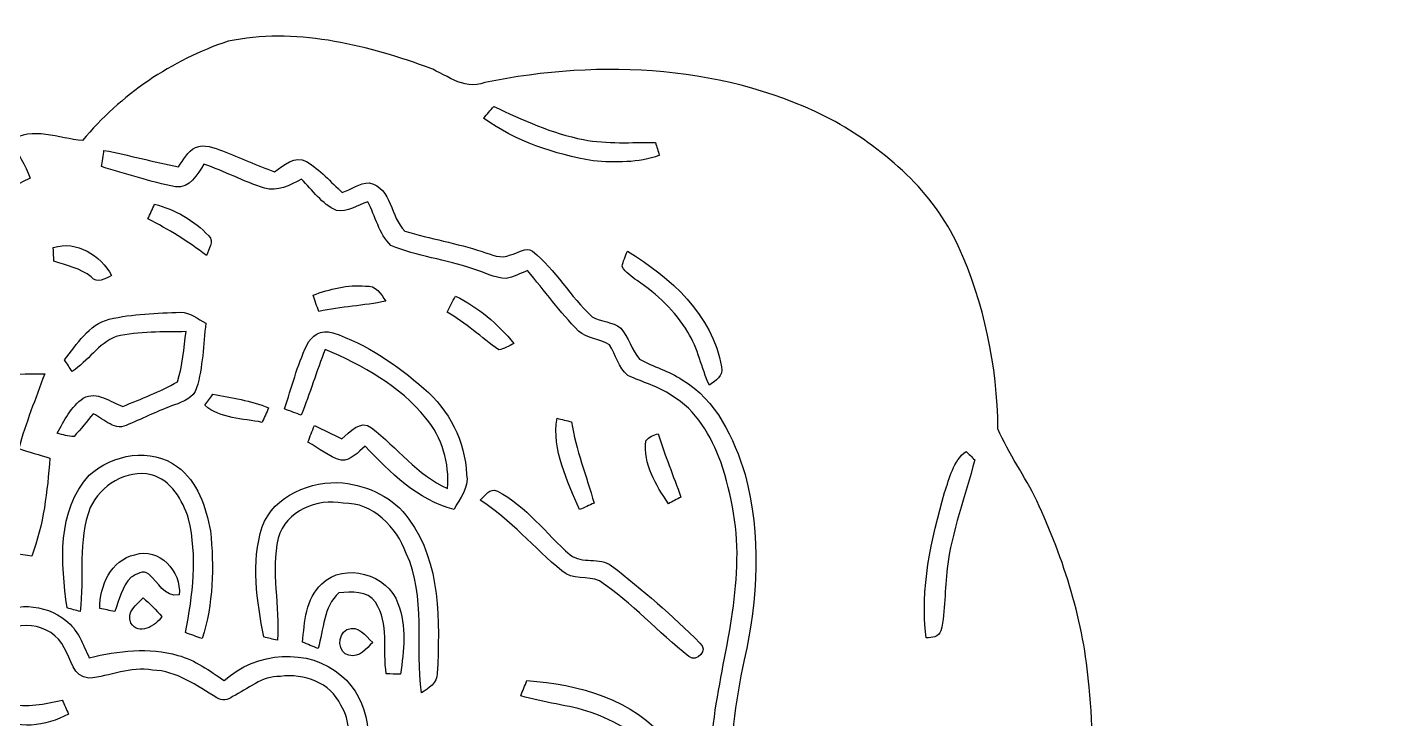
# Model space of a CAD drawing. Header units: centimetres. Extents: x -14.2 to 14.1, y -16 to 16.1.
# Drawn here: x -4.26 to 14.14, y 6.83 to 16.11 of the extents above; entities that cross this region are included whole.
import ezdxf

# ---------------------------------------------------------------- set-up
doc = ezdxf.new("R2010")
doc.units = ezdxf.units.CM
doc.header["$MEASUREMENT"] = 0
doc.layers.add('Camada 1', color=7, linetype='Continuous')

msp = doc.modelspace()

# ---------------------------------------------------------------- linework, layer by layer
at = {"layer": 'Camada 1', "color": 156}
for points, knots in [([(-1.56598, 15.92192), (-0.67663, 16.10819), (0.24483, 15.88241), (1.08373, 15.58431), (1.08373, 15.58431), (1.34867, 15.49859), (1.58432, 15.24952), (1.88242, 15.36876), (1.88242, 15.36876), (3.45123, 15.68521), (5.15479, 15.60618), (6.58742, 14.84242), (6.58742, 14.84242), (7.27216, 14.45048), (7.90187, 13.90297), (8.23807, 13.1759), (8.23807, 13.1759), (8.58943, 12.40649), (8.76265, 11.563), (8.77252, 10.71915), (8.77252, 10.71915), (8.91046, 10.37907), (9.13624, 10.0838), (9.29217, 9.75184), (9.29217, 9.75184), (9.66188, 8.96373), (9.92611, 8.11918), (9.99631, 7.24817), (9.99631, 7.24817), (10.11343, 6.12069), (9.95398, 4.98087), (9.6587, 3.89184), (9.6587, 3.89184), (9.51971, 3.38032), (9.25689, 2.91112), (8.94503, 2.48532), (8.94503, 2.48532), (8.6868, 2.12584), (8.62118, 1.68028), (8.50124, 1.26471), (8.50124, 1.26471), (8.47055, 1.15852), (8.47231, 1.0474), (8.48783, 0.93839), (8.48783, 0.93839), (9.01629, 0.9204), (9.6714, 1.03046), (10.06228, 0.57291), (10.06228, 0.57291), (10.03794, 0.42439), (9.96033, 0.29104), (9.92293, 0.1457), (9.92293, 0.1457), (10.17058, -0.10971), (10.43587, -0.35913), (10.62002, -0.6664), (10.62002, -0.6664), (10.70328, -0.82621), (10.43869, -0.88089), (10.36496, -0.97931), (10.36496, -0.97931), (10.4461, -1.24672), (10.65389, -1.46544), (10.70469, -1.74166), (10.70469, -1.74166), (10.63907, -1.86584), (10.49091, -1.91946), (10.42035, -2.038), (10.42035, -2.038), (10.39424, -2.2673), (10.39072, -2.50049), (10.36108, -2.7305), (10.36108, -2.7305), (10.63237, -2.96192), (10.91882, -3.18206), (11.14742, -3.45899), (11.14742, -3.45899), (11.41024, -3.76943), (11.61203, -4.12397), (11.8364, -4.46158), (11.8364, -4.46158), (12.59664, -4.46687), (13.35722, -4.45347), (14.11746, -4.47005), (14.11746, -4.47005), (14.13863, -8.29733), (14.13122, -12.12462), (14.12134, -15.95191), (14.12134, -15.95191), (11.23103, -15.97836), (8.34072, -15.95579), (5.45042, -15.96319), (5.45042, -15.96319), (-1.07209, -15.95826), (-7.59495, -15.97307), (-14.11746, -15.95579), (-14.11746, -15.95579), (-14.1545, -15.13522), (-14.10476, -14.31502), (-14.10123, -13.49481), (-14.10123, -13.49481), (-14.18661, -12.10733), (-14.06737, -10.71845), (-14.1291, -9.33097), (-14.1291, -9.33097), (-14.12381, -7.71208), (-14.13898, -6.09283), (-14.12064, -4.47393), (-14.12064, -4.47393), (-13.38227, -4.44465), (-12.6432, -4.48169), (-11.90519, -4.45982), (-11.90519, -4.45982), (-11.75385, -4.451), (-11.73551, -4.25062), (-11.69211, -4.14655), (-11.69211, -4.14655), (-11.30053, -2.79647), (-10.58616, -1.45732), (-9.37119, -0.68439), (-9.37119, -0.68439), (-9.40858, -0.27517), (-9.32921, 0.14358), (-9.41493, 0.54645), (-9.41493, 0.54645), (-9.61425, 0.50447), (-9.79029, 0.40217), (-9.97232, 0.31679), (-9.97232, 0.31679), (-10.07886, 0.50624), (-10.12119, 0.72214), (-10.14518, 0.93592), (-10.14518, 0.93592), (-10.22703, 1.69439), (-10.21115, 2.46027), (-10.09968, 3.21486), (-10.09968, 3.21486), (-10.28876, 3.27413), (-10.48844, 3.27625), (-10.68388, 3.29777), (-10.68388, 3.29777), (-10.7248, 3.93559), (-10.51736, 4.56283), (-10.24714, 5.13256), (-10.24714, 5.13256), (-10.06581, 5.53226), (-9.73173, 5.83106), (-9.50948, 6.2043), (-9.50948, 6.2043), (-9.6647, 6.2798), (-9.83051, 6.34012), (-9.9628, 6.45478), (-9.9628, 6.45478), (-9.58391, 7.01781), (-8.95773, 7.34483), (-8.35448, 7.61436), (-8.35448, 7.61436), (-8.13858, 7.70819), (-7.90787, 7.75935), (-7.68491, 7.83202), (-7.68491, 7.83202), (-7.57484, 7.86165), (-7.54486, 7.98089), (-7.50464, 8.07226), (-7.50464, 8.07226), (-7.42633, 8.25077), (-7.32614, 8.45185), (-7.11165, 8.48995), (-7.11165, 8.48995), (-7.06508, 8.32979), (-7.04427, 8.16116), (-6.979, 8.00664), (-6.979, 8.00664), (-6.95713, 7.94738), (-6.8894, 7.9248), (-6.83119, 7.92021), (-6.83119, 7.92021), (-6.56343, 8.1347), (-6.36799, 8.42574), (-6.09106, 8.63071), (-6.09106, 8.63071), (-5.81484, 8.83532), (-5.51568, 9.03746), (-5.16396, 9.07556), (-5.16396, 9.07556), (-4.84117, 9.10484), (-4.51979, 9.04946), (-4.20053, 9.00747), (-4.20053, 9.00747), (-4.04424, 9.42763), (-3.98921, 9.87919), (-3.95958, 10.32404), (-3.95958, 10.32404), (-4.09857, 10.36779), (-4.23933, 10.40447), (-4.37621, 10.45351), (-4.37621, 10.45351), (-4.28166, 10.79394), (-4.14973, 11.12238), (-4.02802, 11.45399), (-4.02802, 11.45399), (-4.49368, 11.48045), (-4.94559, 11.37073), (-5.38127, 11.21869), (-5.38127, 11.21869), (-5.29872, 11.75879), (-4.99992, 12.24245), (-4.62245, 12.62839), (-4.62245, 12.62839), (-4.80554, 12.75433), (-5.03555, 12.74904), (-5.24863, 12.73351), (-5.24863, 12.73351), (-5.09341, 13.28773), (-4.78014, 13.85182), (-4.22487, 14.08148), (-4.22487, 14.08148), (-4.28449, 14.26245), (-4.39032, 14.4212), (-4.48381, 14.58489), (-4.48381, 14.58489), (-4.19876, 14.78492), (-3.83434, 14.61276), (-3.52002, 14.58842), (-3.52002, 14.58842), (-3.01096, 15.20296), (-2.32339, 15.67145), (-1.56598, 15.92192), (-1.56598, 15.92192), (-1.56598, 15.92192), (-1.56598, 15.92192), (-1.56598, 15.92192)], [0, 0, 0, 0, 0.01694915, 0.01694915, 0.01694915, 0.01694915, 0.03389831, 0.03389831, 0.03389831, 0.03389831, 0.05084746, 0.05084746, 0.05084746, 0.05084746, 0.06779661, 0.06779661, 0.06779661, 0.06779661, 0.08474576, 0.08474576, 0.08474576, 0.08474576, 0.10169492, 0.10169492, 0.10169492, 0.10169492, 0.11864407, 0.11864407, 0.11864407, 0.11864407, 0.13559322, 0.13559322, 0.13559322, 0.13559322, 0.15254237, 0.15254237, 0.15254237, 0.15254237, 0.16949153, 0.16949153, 0.16949153, 0.16949153, 0.18644068, 0.18644068, 0.18644068, 0.18644068, 0.20338983, 0.20338983, 0.20338983, 0.20338983, 0.22033898, 0.22033898, 0.22033898, 0.22033898, 0.23728814, 0.23728814, 0.23728814, 0.23728814, 0.25423729, 0.25423729, 0.25423729, 0.25423729, 0.27118644, 0.27118644, 0.27118644, 0.27118644, 0.28813559, 0.28813559, 0.28813559, 0.28813559, 0.30508475, 0.30508475, 0.30508475, 0.30508475, 0.3220339, 0.3220339, 0.3220339, 0.3220339, 0.33898305, 0.33898305, 0.33898305, 0.33898305, 0.3559322, 0.3559322, 0.3559322, 0.3559322, 0.37288136, 0.37288136, 0.37288136, 0.37288136, 0.38983051, 0.38983051, 0.38983051, 0.38983051, 0.40677966, 0.40677966, 0.40677966, 0.40677966, 0.42372881, 0.42372881, 0.42372881, 0.42372881, 0.44067797, 0.44067797, 0.44067797, 0.44067797, 0.45762712, 0.45762712, 0.45762712, 0.45762712, 0.47457627, 0.47457627, 0.47457627, 0.47457627, 0.49152542, 0.49152542, 0.49152542, 0.49152542, 0.50847458, 0.50847458, 0.50847458, 0.50847458, 0.52542373, 0.52542373, 0.52542373, 0.52542373, 0.54237288, 0.54237288, 0.54237288, 0.54237288, 0.55932203, 0.55932203, 0.55932203, 0.55932203, 0.57627119, 0.57627119, 0.57627119, 0.57627119, 0.59322034, 0.59322034, 0.59322034, 0.59322034, 0.61016949, 0.61016949, 0.61016949, 0.61016949, 0.62711864, 0.62711864, 0.62711864, 0.62711864, 0.6440678, 0.6440678, 0.6440678, 0.6440678, 0.66101695, 0.66101695, 0.66101695, 0.66101695, 0.6779661, 0.6779661, 0.6779661, 0.6779661, 0.69491525, 0.69491525, 0.69491525, 0.69491525, 0.71186441, 0.71186441, 0.71186441, 0.71186441, 0.72881356, 0.72881356, 0.72881356, 0.72881356, 0.74576271, 0.74576271, 0.74576271, 0.74576271, 0.76271186, 0.76271186, 0.76271186, 0.76271186, 0.77966102, 0.77966102, 0.77966102, 0.77966102, 0.79661017, 0.79661017, 0.79661017, 0.79661017, 0.81355932, 0.81355932, 0.81355932, 0.81355932, 0.83050847, 0.83050847, 0.83050847, 0.83050847, 0.84745763, 0.84745763, 0.84745763, 0.84745763, 0.86440678, 0.86440678, 0.86440678, 0.86440678, 0.88135593, 0.88135593, 0.88135593, 0.88135593, 0.89830508, 0.89830508, 0.89830508, 0.89830508, 0.91525424, 0.91525424, 0.91525424, 0.91525424, 0.93220339, 0.93220339, 0.93220339, 0.93220339, 0.94915254, 0.94915254, 0.94915254, 0.94915254, 0.96610169, 0.96610169, 0.96610169, 0.96610169, 1, 1, 1, 1]), ([(2.00166, 15.04668), (1.95615, 14.99411), (1.911, 14.9412), (1.86619, 14.88828), (1.86619, 14.88828), (2.29941, 14.57678), (2.81658, 14.40568), (3.33834, 14.31502), (3.33834, 14.31502), (3.63361, 14.29279), (3.94406, 14.28609), (4.22663, 14.39016), (4.22663, 14.39016), (4.20864, 14.44766), (4.191, 14.50481), (4.17336, 14.56231), (4.17336, 14.56231), (3.85092, 14.5669), (3.52496, 14.53727), (3.20675, 14.60218), (3.20675, 14.60218), (2.78271, 14.68226), (2.38936, 14.86429), (2.00166, 15.04668), (2.00166, 15.04668), (2.00166, 15.04668), (2.00166, 15.04668), (2.00166, 15.04668)], [0, 0, 0, 0, 0.125, 0.125, 0.125, 0.125, 0.25, 0.25, 0.25, 0.25, 0.375, 0.375, 0.375, 0.375, 0.5, 0.5, 0.5, 0.5, 0.625, 0.625, 0.625, 0.625, 0.75, 0.75, 0.75, 0.75, 1, 1, 1, 1]), ([(-2.00484, 14.49423), (-2.11102, 14.44061), (-2.16676, 14.32913), (-2.23026, 14.23458), (-2.23026, 14.23458), (-2.56611, 14.30091), (-2.89595, 14.39333), (-3.2318, 14.45719), (-3.2318, 14.45719), (-3.23956, 14.40251), (-3.25543, 14.29314), (-3.26319, 14.23846), (-3.26319, 14.23846), (-2.93511, 14.13827), (-2.60668, 14.03421), (-2.27048, 13.96647), (-2.27048, 13.96647), (-2.07821, 13.94284), (-1.97838, 14.13475), (-1.89054, 14.27057), (-1.89054, 14.27057), (-1.61431, 14.17779), (-1.35573, 14.03879), (-1.07809, 13.95024), (-1.07809, 13.95024), (-0.90029, 13.89309), (-0.73237, 13.99187), (-0.58032, 14.06984), (-0.58032, 14.06984), (-0.42898, 13.92626), (-0.30868, 13.73329), (-0.11077, 13.64862), (-0.11077, 13.64862), (0.03739, 13.61863), (0.17321, 13.72411), (0.31044, 13.76715), (0.31044, 13.76715), (0.41381, 13.57277), (0.45896, 13.33712), (0.62124, 13.18048), (0.62124, 13.18048), (0.97049, 13.02667), (1.36137, 12.99704), (1.71944, 12.86545), (1.71944, 12.86545), (1.86761, 12.82382), (2.01048, 12.74198), (2.16747, 12.73492), (2.16747, 12.73492), (2.2673, 12.75786), (2.36079, 12.80407), (2.45639, 12.84146), (2.45639, 12.84146), (2.68393, 12.57088), (2.89137, 12.28266), (3.13902, 12.02937), (3.13902, 12.02937), (3.25579, 11.92671), (3.42829, 11.92706), (3.55565, 11.84487), (3.55565, 11.84487), (3.64455, 11.71116), (3.67277, 11.53901), (3.80436, 11.43388), (3.80436, 11.43388), (3.99768, 11.34039), (4.21358, 11.29101), (4.38997, 11.16259), (4.38997, 11.16259), (4.72264, 10.97386), (4.91949, 10.61896), (5.05143, 10.27183), (5.05143, 10.27183), (5.20136, 9.8231), (5.28814, 9.34791), (5.26486, 8.87342), (5.26486, 8.87342), (5.2391, 7.92127), (4.88068, 7.00828), (4.91949, 6.05049), (4.91949, 6.05049), (4.94101, 5.0613), (4.97417, 4.03472), (5.36469, 3.10903), (5.36469, 3.10903), (5.75769, 2.12161), (6.34859, 1.20721), (7.10636, 0.46038), (7.10636, 0.46038), (7.15821, 0.51188), (7.21007, 0.56374), (7.26228, 0.61524), (7.26228, 0.61524), (7.00123, 0.94686), (6.71266, 1.25695), (6.47771, 1.60831), (6.47771, 1.60831), (5.95524, 2.37349), (5.48534, 3.20569), (5.32694, 4.12962), (5.32694, 4.12962), (5.11492, 5.28038), (5.10928, 6.47206), (5.36575, 7.61612), (5.36575, 7.61612), (5.54884, 8.43139), (5.59329, 9.29217), (5.37739, 10.10567), (5.37739, 10.10567), (5.22393, 10.59321), (4.99286, 11.10509), (4.53178, 11.37391), (4.53178, 11.37391), (4.3561, 11.49597), (4.14373, 11.54712), (3.96064, 11.65296), (3.96064, 11.65296), (3.85551, 11.77784), (3.81247, 11.944), (3.70875, 12.06959), (3.70875, 12.06959), (3.59692, 12.15637), (3.44382, 12.15496), (3.3214, 12.22093), (3.3214, 12.22093), (3.03001, 12.49221), (2.83704, 12.85557), (2.5206, 13.10111), (2.5206, 13.10111), (2.43311, 13.17096), (2.32128, 13.07006), (2.22744, 13.05384), (2.22744, 13.05384), (2.10079, 12.99034), (1.96885, 13.06054), (1.84644, 13.09652), (1.84644, 13.09652), (1.50671, 13.21153), (1.15041, 13.26727), (0.80892, 13.37239), (0.80892, 13.37239), (0.60784, 13.55937), (0.64488, 13.9506), (0.3302, 14.02115), (0.3302, 14.02115), (0.19967, 14.01727), (0.08678, 13.93578), (-0.0314, 13.88921), (-0.0314, 13.88921), (-0.18733, 14.03244), (-0.32914, 14.19648), (-0.51047, 14.30726), (-0.51047, 14.30726), (-0.6671, 14.39298), (-0.81915, 14.25328), (-0.94156, 14.16932), (-0.94156, 14.16932), (-1.17687, 14.25575), (-1.40511, 14.35982), (-1.63936, 14.44907), (-1.63936, 14.44907), (-1.7526, 14.48752), (-1.88524, 14.54891), (-2.00484, 14.49423), (-2.00484, 14.49423), (-2.00484, 14.49423), (-2.00484, 14.49423), (-2.00484, 14.49423)], [0, 0, 0, 0, 0.02325581, 0.02325581, 0.02325581, 0.02325581, 0.04651163, 0.04651163, 0.04651163, 0.04651163, 0.06976744, 0.06976744, 0.06976744, 0.06976744, 0.09302326, 0.09302326, 0.09302326, 0.09302326, 0.11627907, 0.11627907, 0.11627907, 0.11627907, 0.13953488, 0.13953488, 0.13953488, 0.13953488, 0.1627907, 0.1627907, 0.1627907, 0.1627907, 0.18604651, 0.18604651, 0.18604651, 0.18604651, 0.20930233, 0.20930233, 0.20930233, 0.20930233, 0.23255814, 0.23255814, 0.23255814, 0.23255814, 0.25581395, 0.25581395, 0.25581395, 0.25581395, 0.27906977, 0.27906977, 0.27906977, 0.27906977, 0.30232558, 0.30232558, 0.30232558, 0.30232558, 0.3255814, 0.3255814, 0.3255814, 0.3255814, 0.34883721, 0.34883721, 0.34883721, 0.34883721, 0.37209302, 0.37209302, 0.37209302, 0.37209302, 0.39534884, 0.39534884, 0.39534884, 0.39534884, 0.41860465, 0.41860465, 0.41860465, 0.41860465, 0.44186047, 0.44186047, 0.44186047, 0.44186047, 0.46511628, 0.46511628, 0.46511628, 0.46511628, 0.48837209, 0.48837209, 0.48837209, 0.48837209, 0.51162791, 0.51162791, 0.51162791, 0.51162791, 0.53488372, 0.53488372, 0.53488372, 0.53488372, 0.55813953, 0.55813953, 0.55813953, 0.55813953, 0.58139535, 0.58139535, 0.58139535, 0.58139535, 0.60465116, 0.60465116, 0.60465116, 0.60465116, 0.62790698, 0.62790698, 0.62790698, 0.62790698, 0.65116279, 0.65116279, 0.65116279, 0.65116279, 0.6744186, 0.6744186, 0.6744186, 0.6744186, 0.69767442, 0.69767442, 0.69767442, 0.69767442, 0.72093023, 0.72093023, 0.72093023, 0.72093023, 0.74418605, 0.74418605, 0.74418605, 0.74418605, 0.76744186, 0.76744186, 0.76744186, 0.76744186, 0.79069767, 0.79069767, 0.79069767, 0.79069767, 0.81395349, 0.81395349, 0.81395349, 0.81395349, 0.8372093, 0.8372093, 0.8372093, 0.8372093, 0.86046512, 0.86046512, 0.86046512, 0.86046512, 0.88372093, 0.88372093, 0.88372093, 0.88372093, 0.90697674, 0.90697674, 0.90697674, 0.90697674, 0.93023256, 0.93023256, 0.93023256, 0.93023256, 0.95348837, 0.95348837, 0.95348837, 0.95348837, 1, 1, 1, 1]), ([(-2.55199, 13.73329), (-2.58233, 13.66802), (-2.61267, 13.60276), (-2.64125, 13.53679), (-2.64125, 13.53679), (-2.36502, 13.39744), (-2.10256, 13.23269), (-1.85596, 13.04572), (-1.85596, 13.04572), (-1.83092, 13.12862), (-1.74025, 13.23446), (-1.82527, 13.30854), (-1.82527, 13.30854), (-2.02001, 13.51562), (-2.27648, 13.66379), (-2.55199, 13.73329), (-2.55199, 13.73329), (-2.55199, 13.73329), (-2.55199, 13.73329), (-2.55199, 13.73329)], [0, 0, 0, 0, 0.16666667, 0.16666667, 0.16666667, 0.16666667, 0.33333333, 0.33333333, 0.33333333, 0.33333333, 0.5, 0.5, 0.5, 0.5, 0.66666667, 0.66666667, 0.66666667, 0.66666667, 1, 1, 1, 1]), ([(-3.91372, 13.15367), (-3.9116, 13.10711), (-3.90701, 13.01362), (-3.9049, 12.96705), (-3.9049, 12.96705), (-3.73168, 12.91061), (-3.54894, 12.87392), (-3.40254, 12.75715), (-3.40254, 12.75715), (-3.31999, 12.65978), (-3.21733, 12.73422), (-3.12984, 12.77408), (-3.12984, 12.77408), (-3.27942, 13.05066), (-3.59198, 13.24716), (-3.91372, 13.15367), (-3.91372, 13.15367), (-3.91372, 13.15367), (-3.91372, 13.15367), (-3.91372, 13.15367)], [0, 0, 0, 0, 0.16666667, 0.16666667, 0.16666667, 0.16666667, 0.33333333, 0.33333333, 0.33333333, 0.33333333, 0.5, 0.5, 0.5, 0.5, 0.66666667, 0.66666667, 0.66666667, 0.66666667, 1, 1, 1, 1]), ([(3.72604, 12.89544), (3.77331, 12.81536), (3.85304, 12.76315), (3.92606, 12.70882), (3.92606, 12.70882), (4.19559, 12.52573), (4.44077, 12.29713), (4.60692, 12.01455), (4.60692, 12.01455), (4.74804, 11.79689), (4.78719, 11.53442), (4.89691, 11.30194), (4.89691, 11.30194), (4.97417, 11.36262), (5.09517, 11.42929), (5.05954, 11.54818), (5.05954, 11.54818), (4.94347, 12.24386), (4.37339, 12.75644), (3.79589, 13.10252), (3.79589, 13.10252), (3.76908, 13.03479), (3.73803, 12.96776), (3.72604, 12.89544), (3.72604, 12.89544), (3.72604, 12.89544), (3.72604, 12.89544), (3.72604, 12.89544)], [0, 0, 0, 0, 0.125, 0.125, 0.125, 0.125, 0.25, 0.25, 0.25, 0.25, 0.375, 0.375, 0.375, 0.375, 0.5, 0.5, 0.5, 0.5, 0.625, 0.625, 0.625, 0.625, 0.75, 0.75, 0.75, 0.75, 1, 1, 1, 1]), ([(-0.4251, 12.51232), (-0.3997, 12.43894), (-0.37324, 12.36557), (-0.34466, 12.29325), (-0.34466, 12.29325), (-0.04904, 12.36098), (0.25682, 12.36627), (0.5528, 12.43365), (0.5528, 12.43365), (0.48436, 12.52502), (0.42369, 12.65167), (0.28081, 12.63262), (0.28081, 12.63262), (0.04092, 12.65767), (-0.20073, 12.59346), (-0.4251, 12.51232), (-0.4251, 12.51232), (-0.4251, 12.51232), (-0.4251, 12.51232), (-0.4251, 12.51232)], [0, 0, 0, 0, 0.16666667, 0.16666667, 0.16666667, 0.16666667, 0.33333333, 0.33333333, 0.33333333, 0.33333333, 0.5, 0.5, 0.5, 0.5, 0.66666667, 0.66666667, 0.66666667, 0.66666667, 1, 1, 1, 1]), ([(1.37548, 12.28443), (1.62595, 12.14155), (1.83586, 11.94329), (2.06939, 11.77713), (2.06939, 11.77713), (2.14066, 11.79266), (2.20451, 11.8297), (2.27013, 11.86145), (2.27013, 11.86145), (2.06057, 12.12885), (1.79388, 12.3504), (1.48802, 12.49927), (1.48802, 12.49927), (1.44815, 12.42907), (1.41041, 12.35745), (1.37548, 12.28443), (1.37548, 12.28443), (1.37548, 12.28443), (1.37548, 12.28443), (1.37548, 12.28443)], [0, 0, 0, 0, 0.16666667, 0.16666667, 0.16666667, 0.16666667, 0.33333333, 0.33333333, 0.33333333, 0.33333333, 0.5, 0.5, 0.5, 0.5, 0.66666667, 0.66666667, 0.66666667, 0.66666667, 1, 1, 1, 1]), ([(-3.16124, 12.18988), (-3.43994, 12.11545), (-3.5941, 11.85333), (-3.76132, 11.64167), (-3.76132, 11.64167), (-3.7271, 11.59016), (-3.69323, 11.53866), (-3.65901, 11.4868), (-3.65901, 11.4868), (-3.44734, 11.62509), (-3.30694, 11.86568), (-3.06599, 11.95634), (-3.06599, 11.95634), (-2.75978, 12.02866), (-2.44158, 12.01737), (-2.12866, 12.02267), (-2.12866, 12.02267), (-2.15971, 11.79759), (-2.17276, 11.56582), (-2.24649, 11.34957), (-2.24649, 11.34957), (-2.4765, 11.21304), (-2.73403, 11.12203), (-2.97956, 11.0169), (-2.97956, 11.0169), (-3.14678, 11.07546), (-3.32458, 11.22998), (-3.51049, 11.13014), (-3.51049, 11.13014), (-3.67171, 11.01443), (-3.76837, 10.82887), (-3.86009, 10.65671), (-3.86009, 10.65671), (-3.78566, 10.63907), (-3.71087, 10.61473), (-3.63326, 10.61544), (-3.63326, 10.61544), (-3.5433, 10.71351), (-3.45863, 10.81581), (-3.37503, 10.91918), (-3.37503, 10.91918), (-3.22721, 10.84721), (-3.08151, 10.67223), (-2.89913, 10.77807), (-2.89913, 10.77807), (-2.69452, 10.86379), (-2.4952, 10.96292), (-2.286, 11.03806), (-2.286, 11.03806), (-2.1717, 11.08181), (-2.02459, 11.13226), (-1.98755, 11.26561), (-1.98755, 11.26561), (-1.90571, 11.54818), (-1.89371, 11.84557), (-1.86584, 12.13661), (-1.86584, 12.13661), (-1.97556, 12.18741), (-2.07433, 12.28478), (-2.20204, 12.28196), (-2.20204, 12.28196), (-2.52307, 12.27208), (-2.84692, 12.25973), (-3.16124, 12.18988), (-3.16124, 12.18988), (-3.16124, 12.18988), (-3.16124, 12.18988), (-3.16124, 12.18988)], [0, 0, 0, 0, 0.05555556, 0.05555556, 0.05555556, 0.05555556, 0.11111111, 0.11111111, 0.11111111, 0.11111111, 0.16666667, 0.16666667, 0.16666667, 0.16666667, 0.22222222, 0.22222222, 0.22222222, 0.22222222, 0.27777778, 0.27777778, 0.27777778, 0.27777778, 0.33333333, 0.33333333, 0.33333333, 0.33333333, 0.38888889, 0.38888889, 0.38888889, 0.38888889, 0.44444444, 0.44444444, 0.44444444, 0.44444444, 0.5, 0.5, 0.5, 0.5, 0.55555556, 0.55555556, 0.55555556, 0.55555556, 0.61111111, 0.61111111, 0.61111111, 0.61111111, 0.66666667, 0.66666667, 0.66666667, 0.66666667, 0.72222222, 0.72222222, 0.72222222, 0.72222222, 0.77777778, 0.77777778, 0.77777778, 0.77777778, 0.83333333, 0.83333333, 0.83333333, 0.83333333, 0.88888889, 0.88888889, 0.88888889, 0.88888889, 1, 1, 1, 1]), ([(-0.50976, 11.8364), (-0.63888, 11.56406), (-0.71226, 11.26949), (-0.80751, 10.98444), (-0.80751, 10.98444), (-0.73378, 10.95516), (-0.65899, 10.92729), (-0.58349, 10.90119), (-0.58349, 10.90119), (-0.46673, 11.19223), (-0.37571, 11.49279), (-0.2607, 11.78419), (-0.2607, 11.78419), (0.24059, 11.56617), (0.74366, 11.2963), (1.08973, 10.86062), (1.08973, 10.86062), (1.31022, 10.60238), (1.40864, 10.25419), (1.38148, 9.91729), (1.38148, 9.91729), (0.97367, 10.09791), (0.70309, 10.46409), (0.36089, 10.73256), (0.36089, 10.73256), (0.21202, 10.84368), (0.06738, 10.67329), (-0.03739, 10.58086), (-0.03739, 10.58086), (-0.16051, 10.64225), (-0.28152, 10.70504), (-0.4064, 10.76149), (-0.4064, 10.76149), (-0.43674, 10.6874), (-0.46567, 10.61261), (-0.49283, 10.53677), (-0.49283, 10.53677), (-0.34608, 10.45457), (-0.21167, 10.34168), (-0.04798, 10.29406), (-0.04798, 10.29406), (0.08643, 10.28806), (0.18239, 10.40377), (0.27446, 10.48597), (0.27446, 10.48597), (0.60995, 10.13072), (0.98072, 9.75889), (1.46826, 9.63542), (1.46826, 9.63542), (1.5427, 9.78429), (1.67569, 9.92258), (1.63583, 10.10567), (1.63583, 10.10567), (1.62101, 10.54806), (1.39982, 10.97386), (1.06398, 11.2582), (1.06398, 11.2582), (0.70273, 11.57393), (0.29739, 11.85616), (-0.16087, 12.0082), (-0.16087, 12.0082), (-0.31256, 12.059), (-0.45156, 11.96799), (-0.50976, 11.8364), (-0.50976, 11.8364), (-0.50976, 11.8364), (-0.50976, 11.8364), (-0.50976, 11.8364)], [0, 0, 0, 0, 0.05555556, 0.05555556, 0.05555556, 0.05555556, 0.11111111, 0.11111111, 0.11111111, 0.11111111, 0.16666667, 0.16666667, 0.16666667, 0.16666667, 0.22222222, 0.22222222, 0.22222222, 0.22222222, 0.27777778, 0.27777778, 0.27777778, 0.27777778, 0.33333333, 0.33333333, 0.33333333, 0.33333333, 0.38888889, 0.38888889, 0.38888889, 0.38888889, 0.44444444, 0.44444444, 0.44444444, 0.44444444, 0.5, 0.5, 0.5, 0.5, 0.55555556, 0.55555556, 0.55555556, 0.55555556, 0.61111111, 0.61111111, 0.61111111, 0.61111111, 0.66666667, 0.66666667, 0.66666667, 0.66666667, 0.72222222, 0.72222222, 0.72222222, 0.72222222, 0.77777778, 0.77777778, 0.77777778, 0.77777778, 0.83333333, 0.83333333, 0.83333333, 0.83333333, 0.88888889, 0.88888889, 0.88888889, 0.88888889, 1, 1, 1, 1]), ([(-1.76918, 11.18059), (-1.80552, 11.1312), (-1.84256, 11.08216), (-1.87889, 11.03277), (-1.87889, 11.03277), (-1.66617, 10.85039), (-1.36807, 10.85815), (-1.10772, 10.80417), (-1.10772, 10.80417), (-1.07809, 10.86873), (-1.04951, 10.93364), (-1.022, 10.99926), (-1.022, 10.99926), (-1.26083, 11.09521), (-1.51659, 11.1379), (-1.76918, 11.18059), (-1.76918, 11.18059), (-1.76918, 11.18059), (-1.76918, 11.18059), (-1.76918, 11.18059)], [0, 0, 0, 0, 0.16666667, 0.16666667, 0.16666667, 0.16666667, 0.33333333, 0.33333333, 0.33333333, 0.33333333, 0.5, 0.5, 0.5, 0.5, 0.66666667, 0.66666667, 0.66666667, 0.66666667, 1, 1, 1, 1]), ([(2.8515, 10.85885), (2.77742, 10.43129), (2.99438, 10.0143), (3.15489, 9.63154), (3.15489, 9.63154), (3.2198, 9.65976), (3.28471, 9.68939), (3.34892, 9.71938), (3.34892, 9.71938), (3.24626, 10.08309), (3.10727, 10.43658), (3.04624, 10.81087), (3.04624, 10.81087), (2.98132, 10.82746), (2.91606, 10.84333), (2.8515, 10.85885), (2.8515, 10.85885), (2.8515, 10.85885), (2.8515, 10.85885), (2.8515, 10.85885)], [0, 0, 0, 0, 0.16666667, 0.16666667, 0.16666667, 0.16666667, 0.33333333, 0.33333333, 0.33333333, 0.33333333, 0.5, 0.5, 0.5, 0.5, 0.66666667, 0.66666667, 0.66666667, 0.66666667, 1, 1, 1, 1]), ([(4.04601, 10.55723), (4.00473, 10.2422), (4.18147, 9.96139), (4.34622, 9.71056), (4.34622, 9.71056), (4.40231, 9.74055), (4.45876, 9.77089), (4.51556, 9.80087), (4.51556, 9.80087), (4.4136, 10.08415), (4.29895, 10.36285), (4.21005, 10.65071), (4.21005, 10.65071), (4.15008, 10.63202), (4.08481, 10.61014), (4.04601, 10.55723), (4.04601, 10.55723), (4.04601, 10.55723), (4.04601, 10.55723), (4.04601, 10.55723)], [0, 0, 0, 0, 0.16666667, 0.16666667, 0.16666667, 0.16666667, 0.33333333, 0.33333333, 0.33333333, 0.33333333, 0.5, 0.5, 0.5, 0.5, 0.66666667, 0.66666667, 0.66666667, 0.66666667, 1, 1, 1, 1]), ([(-3.42865, 10.09509), (-3.8675, 9.61284), (-3.81106, 8.91152), (-3.72674, 8.31215), (-3.72674, 8.31215), (-3.66889, 8.29592), (-3.61103, 8.27969), (-3.55283, 8.26382), (-3.55283, 8.26382), (-3.49532, 8.72737), (-3.58775, 9.21138), (-3.41665, 9.66047), (-3.41665, 9.66047), (-3.27343, 9.95927), (-2.93582, 10.17482), (-2.59891, 10.10073), (-2.59891, 10.10073), (-2.32692, 10.02736), (-2.17629, 9.75924), (-2.0955, 9.50842), (-2.0955, 9.50842), (-1.97414, 9.00642), (-2.038, 8.48148), (-2.13748, 7.98089), (-2.13748, 7.98089), (-2.06375, 7.95267), (-1.98967, 7.92621), (-1.91488, 7.90081), (-1.91488, 7.90081), (-1.76177, 8.36507), (-1.75472, 8.8646), (-1.80058, 9.34685), (-1.80058, 9.34685), (-1.86337, 9.66047), (-1.97379, 10.01289), (-2.24578, 10.20833), (-2.24578, 10.20833), (-2.59715, 10.47186), (-3.1182, 10.37907), (-3.42865, 10.09509), (-3.42865, 10.09509), (-3.42865, 10.09509), (-3.42865, 10.09509), (-3.42865, 10.09509)], [0, 0, 0, 0, 0.08333333, 0.08333333, 0.08333333, 0.08333333, 0.16666667, 0.16666667, 0.16666667, 0.16666667, 0.25, 0.25, 0.25, 0.25, 0.33333333, 0.33333333, 0.33333333, 0.33333333, 0.41666667, 0.41666667, 0.41666667, 0.41666667, 0.5, 0.5, 0.5, 0.5, 0.58333333, 0.58333333, 0.58333333, 0.58333333, 0.66666667, 0.66666667, 0.66666667, 0.66666667, 0.75, 0.75, 0.75, 0.75, 0.83333333, 0.83333333, 0.83333333, 0.83333333, 1, 1, 1, 1]), ([(8.05603, 9.86261), (7.87541, 9.23149), (7.72266, 8.56968), (7.81015, 7.91069), (7.81015, 7.91069), (7.88529, 7.91139), (7.98054, 7.91739), (8.00559, 8.00417), (8.00559, 8.00417), (8.07261, 8.27758), (8.05356, 8.56474), (8.09237, 8.84202), (8.09237, 8.84202), (8.14634, 9.34367), (8.34178, 9.81357), (8.45996, 10.30041), (8.45996, 10.30041), (8.42081, 10.33851), (8.38235, 10.37661), (8.34461, 10.41471), (8.34461, 10.41471), (8.16857, 10.28418), (8.12553, 10.05734), (8.05603, 9.86261), (8.05603, 9.86261), (8.05603, 9.86261), (8.05603, 9.86261), (8.05603, 9.86261)], [0, 0, 0, 0, 0.125, 0.125, 0.125, 0.125, 0.25, 0.25, 0.25, 0.25, 0.375, 0.375, 0.375, 0.375, 0.5, 0.5, 0.5, 0.5, 0.625, 0.625, 0.625, 0.625, 0.75, 0.75, 0.75, 0.75, 1, 1, 1, 1]), ([(-1.10808, 9.39941), (-1.26012, 8.9214), (-1.17969, 8.40458), (-1.0855, 7.92198), (-1.0855, 7.92198), (-1.02517, 7.90751), (-0.96485, 7.89234), (-0.90382, 7.87788), (-0.90382, 7.87788), (-0.86395, 8.33402), (-0.99695, 8.79828), (-0.89182, 9.25019), (-0.89182, 9.25019), (-0.79093, 9.6139), (-0.37112, 9.78923), (-0.01834, 9.71726), (-0.01834, 9.71726), (0.38312, 9.72961), (0.69391, 9.39694), (0.82726, 9.04487), (0.82726, 9.04487), (1.09608, 8.45502), (0.94615, 7.79357), (1.03223, 7.17338), (1.03223, 7.17338), (1.12959, 7.23053), (1.24001, 7.30426), (1.24354, 7.43021), (1.24354, 7.43021), (1.276, 8.12729), (1.29752, 8.91399), (0.86042, 9.50524), (0.86042, 9.50524), (0.66393, 9.79734), (0.31644, 9.94763), (-0.02258, 9.99384), (-0.02258, 9.99384), (-0.45156, 10.01889), (-0.94827, 9.8298), (-1.10808, 9.39941), (-1.10808, 9.39941), (-1.10808, 9.39941), (-1.10808, 9.39941), (-1.10808, 9.39941)], [0, 0, 0, 0, 0.08333333, 0.08333333, 0.08333333, 0.08333333, 0.16666667, 0.16666667, 0.16666667, 0.16666667, 0.25, 0.25, 0.25, 0.25, 0.33333333, 0.33333333, 0.33333333, 0.33333333, 0.41666667, 0.41666667, 0.41666667, 0.41666667, 0.5, 0.5, 0.5, 0.5, 0.58333333, 0.58333333, 0.58333333, 0.58333333, 0.66666667, 0.66666667, 0.66666667, 0.66666667, 0.75, 0.75, 0.75, 0.75, 0.83333333, 0.83333333, 0.83333333, 0.83333333, 1, 1, 1, 1]), ([(1.81857, 9.7596), (2.22956, 9.49678), (2.54141, 9.11578), (2.91677, 8.80992), (2.91677, 8.80992), (3.05823, 8.67904), (3.26037, 8.74924), (3.42265, 8.67551), (3.42265, 8.67551), (3.85974, 8.382), (4.21181, 7.98407), (4.62315, 7.6581), (4.62315, 7.6581), (4.7304, 7.57132), (4.88809, 7.75511), (4.77097, 7.83978), (4.77097, 7.83978), (4.4002, 8.21126), (4.00156, 8.55768), (3.58493, 8.87695), (3.58493, 8.87695), (3.423, 9.00007), (3.18841, 8.89882), (3.02789, 9.02441), (3.02789, 9.02441), (2.70263, 9.31016), (2.44087, 9.6774), (2.05034, 9.88166), (2.05034, 9.88166), (1.94945, 9.92964), (1.88348, 9.81604), (1.81857, 9.7596), (1.81857, 9.7596), (1.81857, 9.7596), (1.81857, 9.7596), (1.81857, 9.7596)], [0, 0, 0, 0, 0.1, 0.1, 0.1, 0.1, 0.2, 0.2, 0.2, 0.2, 0.3, 0.3, 0.3, 0.3, 0.4, 0.4, 0.4, 0.4, 0.5, 0.5, 0.5, 0.5, 0.6, 0.6, 0.6, 0.6, 0.7, 0.7, 0.7, 0.7, 0.8, 0.8, 0.8, 0.8, 1, 1, 1, 1]), ([(-2.81658, 9.02652), (-3.13937, 8.95667), (-3.29001, 8.60707), (-3.28859, 8.30439), (-3.28859, 8.30439), (-3.22157, 8.29063), (-3.15454, 8.27758), (-3.08716, 8.26488), (-3.08716, 8.26488), (-3.02613, 8.42327), (-2.99226, 8.59931), (-2.86738, 8.72349), (-2.86738, 8.72349), (-2.8, 8.76124), (-2.70404, 8.83426), (-2.63172, 8.76335), (-2.63172, 8.76335), (-2.49837, 8.65928), (-2.4257, 8.45573), (-2.22109, 8.48642), (-2.22109, 8.48642), (-2.1911, 8.80498), (-2.49132, 9.13059), (-2.81658, 9.02652), (-2.81658, 9.02652), (-2.81658, 9.02652), (-2.81658, 9.02652), (-2.81658, 9.02652)], [0, 0, 0, 0, 0.125, 0.125, 0.125, 0.125, 0.25, 0.25, 0.25, 0.25, 0.375, 0.375, 0.375, 0.375, 0.5, 0.5, 0.5, 0.5, 0.625, 0.625, 0.625, 0.625, 0.75, 0.75, 0.75, 0.75, 1, 1, 1, 1]), ([(-0.30833, 8.63353), (-0.52352, 8.43633), (-0.54116, 8.1213), (-0.56409, 7.85142), (-0.56409, 7.85142), (-0.49565, 7.8232), (-0.42686, 7.79498), (-0.35772, 7.76746), (-0.35772, 7.76746), (-0.27799, 8.01934), (-0.28963, 8.32661), (-0.07761, 8.515), (-0.07761, 8.515), (0.0889, 8.52487), (0.30833, 8.54816), (0.41557, 8.388), (0.41557, 8.388), (0.60254, 8.09907), (0.50835, 7.74629), (0.55845, 7.42527), (0.55845, 7.42527), (0.62124, 7.42456), (0.68439, 7.42386), (0.74754, 7.42315), (0.74754, 7.42315), (0.79834, 7.73606), (0.8315, 8.06732), (0.71614, 8.36965), (0.71614, 8.36965), (0.58208, 8.76406), (-0.00388, 8.9341), (-0.30833, 8.63353), (-0.30833, 8.63353), (-0.30833, 8.63353), (-0.30833, 8.63353), (-0.30833, 8.63353)], [0, 0, 0, 0, 0.1, 0.1, 0.1, 0.1, 0.2, 0.2, 0.2, 0.2, 0.3, 0.3, 0.3, 0.3, 0.4, 0.4, 0.4, 0.4, 0.5, 0.5, 0.5, 0.5, 0.6, 0.6, 0.6, 0.6, 0.7, 0.7, 0.7, 0.7, 0.8, 0.8, 0.8, 0.8, 1, 1, 1, 1]), ([(-4.73816, 8.1594), (-5.1054, 7.84154), (-5.15796, 7.13564), (-4.70853, 6.86364), (-4.70853, 6.86364), (-4.40302, 6.6675), (-4.01461, 6.72077), (-3.70769, 6.88657), (-3.70769, 6.88657), (-3.73556, 6.94972), (-3.76379, 7.01252), (-3.79236, 7.07496), (-3.79236, 7.07496), (-4.02202, 7.02451), (-4.27249, 6.95995), (-4.50003, 7.03721), (-4.50003, 7.03721), (-4.82953, 7.15574), (-4.81295, 7.59319), (-4.67536, 7.85072), (-4.67536, 7.85072), (-4.47746, 8.20667), (-3.92359, 8.11248), (-3.76555, 7.77593), (-3.76555, 7.77593), (-3.6763, 7.62847), (-3.64525, 7.38223), (-3.43641, 7.36917), (-3.43641, 7.36917), (-3.14925, 7.39105), (-2.87549, 7.53322), (-2.58128, 7.47712), (-2.58128, 7.47712), (-2.25319, 7.46831), (-1.98614, 7.26475), (-1.71626, 7.10494), (-1.71626, 7.10494), (-1.65135, 7.06155), (-1.56774, 7.07425), (-1.50671, 7.12152), (-1.50671, 7.12152), (-1.29646, 7.2196), (-1.1116, 7.40269), (-0.8636, 7.39105), (-0.8636, 7.39105), (-0.54822, 7.43691), (-0.18733, 7.31026), (-0.05115, 7.0044), (-0.05115, 7.0044), (0.07796, 6.79909), (0.09313, 6.51898), (-0.02928, 6.30767), (-0.02928, 6.30767), (-0.22966, 6.05649), (-0.59549, 6.03567), (-0.87701, 6.14151), (-0.87701, 6.14151), (-1.13736, 6.24064), (-1.27247, 6.49605), (-1.4672, 6.67561), (-1.4672, 6.67561), (-1.53599, 6.66926), (-1.60232, 6.6481), (-1.66829, 6.62975), (-1.66829, 6.62975), (-1.49754, 6.29003), (-1.23119, 5.94536), (-0.84102, 5.86176), (-0.84102, 5.86176), (-0.52634, 5.82401), (-0.12806, 5.80496), (0.09948, 6.07448), (0.09948, 6.07448), (0.45508, 6.44349), (0.32773, 7.08907), (-0.04198, 7.40198), (-0.04198, 7.40198), (-0.48542, 7.78616), (-1.1938, 7.72583), (-1.61643, 7.33601), (-1.61643, 7.33601), (-1.81257, 7.4676), (-2.00766, 7.61365), (-2.23943, 7.67503), (-2.23943, 7.67503), (-2.62996, 7.78722), (-3.04094, 7.73783), (-3.429, 7.64152), (-3.429, 7.64152), (-3.51367, 7.82002), (-3.58246, 8.0204), (-3.74438, 8.14493), (-3.74438, 8.14493), (-4.02237, 8.36542), (-4.46723, 8.41234), (-4.73816, 8.1594), (-4.73816, 8.1594), (-4.73816, 8.1594), (-4.73816, 8.1594), (-4.73816, 8.1594)], [0, 0, 0, 0, 0.03846154, 0.03846154, 0.03846154, 0.03846154, 0.07692308, 0.07692308, 0.07692308, 0.07692308, 0.11538462, 0.11538462, 0.11538462, 0.11538462, 0.15384615, 0.15384615, 0.15384615, 0.15384615, 0.19230769, 0.19230769, 0.19230769, 0.19230769, 0.23076923, 0.23076923, 0.23076923, 0.23076923, 0.26923077, 0.26923077, 0.26923077, 0.26923077, 0.30769231, 0.30769231, 0.30769231, 0.30769231, 0.34615385, 0.34615385, 0.34615385, 0.34615385, 0.38461538, 0.38461538, 0.38461538, 0.38461538, 0.42307692, 0.42307692, 0.42307692, 0.42307692, 0.46153846, 0.46153846, 0.46153846, 0.46153846, 0.5, 0.5, 0.5, 0.5, 0.53846154, 0.53846154, 0.53846154, 0.53846154, 0.57692308, 0.57692308, 0.57692308, 0.57692308, 0.61538462, 0.61538462, 0.61538462, 0.61538462, 0.65384615, 0.65384615, 0.65384615, 0.65384615, 0.69230769, 0.69230769, 0.69230769, 0.69230769, 0.73076923, 0.73076923, 0.73076923, 0.73076923, 0.76923077, 0.76923077, 0.76923077, 0.76923077, 0.80769231, 0.80769231, 0.80769231, 0.80769231, 0.84615385, 0.84615385, 0.84615385, 0.84615385, 0.88461538, 0.88461538, 0.88461538, 0.88461538, 0.92307692, 0.92307692, 0.92307692, 0.92307692, 1, 1, 1, 1]), ([(-2.86949, 8.1086), (-2.77072, 7.93186), (-2.54035, 8.06909), (-2.45392, 8.19467), (-2.45392, 8.19467), (-2.53189, 8.28499), (-2.6162, 8.3693), (-2.70616, 8.44726), (-2.70616, 8.44726), (-2.79047, 8.35166), (-2.93829, 8.26735), (-2.86949, 8.1086), (-2.86949, 8.1086), (-2.86949, 8.1086), (-2.86949, 8.1086), (-2.86949, 8.1086)], [0, 0, 0, 0, 0.2, 0.2, 0.2, 0.2, 0.4, 0.4, 0.4, 0.4, 0.6, 0.6, 0.6, 0.6, 1, 1, 1, 1]), ([(0.02928, 8.02076), (-0.10231, 7.95584), (-0.09313, 7.69973), (0.05539, 7.6775), (0.05539, 7.6775), (0.20496, 7.63693), (0.28575, 7.76605), (0.37606, 7.84931), (0.37606, 7.84931), (0.27799, 7.93609), (0.19156, 8.08849), (0.02928, 8.02076), (0.02928, 8.02076), (0.02928, 8.02076), (0.02928, 8.02076), (0.02928, 8.02076)], [0, 0, 0, 0, 0.2, 0.2, 0.2, 0.2, 0.4, 0.4, 0.4, 0.4, 0.6, 0.6, 0.6, 0.6, 1, 1, 1, 1]), ([(-7.70431, 7.42597), (-7.90504, 7.03792), (-8.07544, 6.59553), (-7.95514, 6.15456), (-7.95514, 6.15456), (-7.8994, 5.87834), (-7.71772, 5.65009), (-7.53216, 5.44724), (-7.53216, 5.44724), (-7.63235, 5.30013), (-7.73748, 5.1121), (-7.55579, 4.96852), (-7.55579, 4.96852), (-7.13881, 4.63233), (-6.65127, 4.38432), (-6.13445, 4.24145), (-6.13445, 4.24145), (-6.18278, 4.10563), (-6.26286, 3.94018), (-6.18243, 3.80224), (-6.18243, 3.80224), (-5.76827, 3.51155), (-5.24369, 3.47909), (-4.75615, 3.53589), (-4.75615, 3.53589), (-4.71205, 3.36656), (-4.62844, 3.09598), (-4.39843, 3.13302), (-4.39843, 3.13302), (-3.94476, 3.23674), (-3.55318, 3.51049), (-3.19017, 3.79024), (-3.19017, 3.79024), (-3.19229, 3.83716), (-3.19405, 3.88338), (-3.19546, 3.92994), (-3.19546, 3.92994), (-3.23321, 3.95323), (-3.27096, 3.97651), (-3.30835, 3.99979), (-3.30835, 3.99979), (-3.64702, 3.74615), (-4.01179, 3.52319), (-4.41431, 3.38596), (-4.41431, 3.38596), (-4.47252, 3.4992), (-4.47252, 3.65936), (-4.58011, 3.74579), (-4.58011, 3.74579), (-4.70747, 3.80824), (-4.85528, 3.76096), (-4.99181, 3.76943), (-4.99181, 3.76943), (-5.31883, 3.74438), (-5.63527, 3.83505), (-5.94254, 3.93312), (-5.94254, 3.93312), (-5.89809, 4.05448), (-5.84764, 4.17654), (-5.85011, 4.30883), (-5.85011, 4.30883), (-5.89492, 4.4704), (-6.09, 4.49792), (-6.22229, 4.54378), (-6.22229, 4.54378), (-6.63646, 4.65631), (-6.99911, 4.89726), (-7.35542, 5.12727), (-7.35542, 5.12727), (-7.29897, 5.26944), (-7.20372, 5.45712), (-7.31873, 5.59364), (-7.31873, 5.59364), (-7.48983, 5.80743), (-7.70149, 6.02544), (-7.72583, 6.31261), (-7.72583, 6.31261), (-7.78651, 6.69572), (-7.60624, 7.04532), (-7.47889, 7.3914), (-7.47889, 7.3914), (-7.53533, 7.40022), (-7.64787, 7.41751), (-7.70431, 7.42597), (-7.70431, 7.42597), (-7.70431, 7.42597), (-7.70431, 7.42597), (-7.70431, 7.42597)], [0, 0, 0, 0, 0.04347826, 0.04347826, 0.04347826, 0.04347826, 0.08695652, 0.08695652, 0.08695652, 0.08695652, 0.13043478, 0.13043478, 0.13043478, 0.13043478, 0.17391304, 0.17391304, 0.17391304, 0.17391304, 0.2173913, 0.2173913, 0.2173913, 0.2173913, 0.26086957, 0.26086957, 0.26086957, 0.26086957, 0.30434783, 0.30434783, 0.30434783, 0.30434783, 0.34782609, 0.34782609, 0.34782609, 0.34782609, 0.39130435, 0.39130435, 0.39130435, 0.39130435, 0.43478261, 0.43478261, 0.43478261, 0.43478261, 0.47826087, 0.47826087, 0.47826087, 0.47826087, 0.52173913, 0.52173913, 0.52173913, 0.52173913, 0.56521739, 0.56521739, 0.56521739, 0.56521739, 0.60869565, 0.60869565, 0.60869565, 0.60869565, 0.65217391, 0.65217391, 0.65217391, 0.65217391, 0.69565217, 0.69565217, 0.69565217, 0.69565217, 0.73913043, 0.73913043, 0.73913043, 0.73913043, 0.7826087, 0.7826087, 0.7826087, 0.7826087, 0.82608696, 0.82608696, 0.82608696, 0.82608696, 0.86956522, 0.86956522, 0.86956522, 0.86956522, 0.91304348, 0.91304348, 0.91304348, 0.91304348, 1, 1, 1, 1]), ([(2.44792, 7.33531), (2.419, 7.26793), (2.39077, 7.20055), (2.36432, 7.13211), (2.36432, 7.13211), (2.67511, 7.03827), (3.00143, 7.00934), (3.31152, 6.90951), (3.31152, 6.90951), (3.63185, 6.79238), (3.94899, 6.62305), (4.14338, 6.33095), (4.14338, 6.33095), (4.37903, 6.04908), (4.36033, 5.66208), (4.44077, 5.32412), (4.44077, 5.32412), (4.49368, 5.28673), (4.55542, 5.26415), (4.61433, 5.23663), (4.61433, 5.23663), (4.67466, 5.67584), (4.62492, 6.16797), (4.33246, 6.51969), (4.33246, 6.51969), (3.88267, 7.08343), (3.14007, 7.29227), (2.44792, 7.33531), (2.44792, 7.33531), (2.44792, 7.33531), (2.44792, 7.33531), (2.44792, 7.33531)], [0, 0, 0, 0, 0.11111111, 0.11111111, 0.11111111, 0.11111111, 0.22222222, 0.22222222, 0.22222222, 0.22222222, 0.33333333, 0.33333333, 0.33333333, 0.33333333, 0.44444444, 0.44444444, 0.44444444, 0.44444444, 0.55555556, 0.55555556, 0.55555556, 0.55555556, 0.66666667, 0.66666667, 0.66666667, 0.66666667, 0.77777778, 0.77777778, 0.77777778, 0.77777778, 1, 1, 1, 1])]:
    msp.add_open_spline(points, degree=3, knots=knots, dxfattribs=at)

doc.saveas('drawing.dxf')
